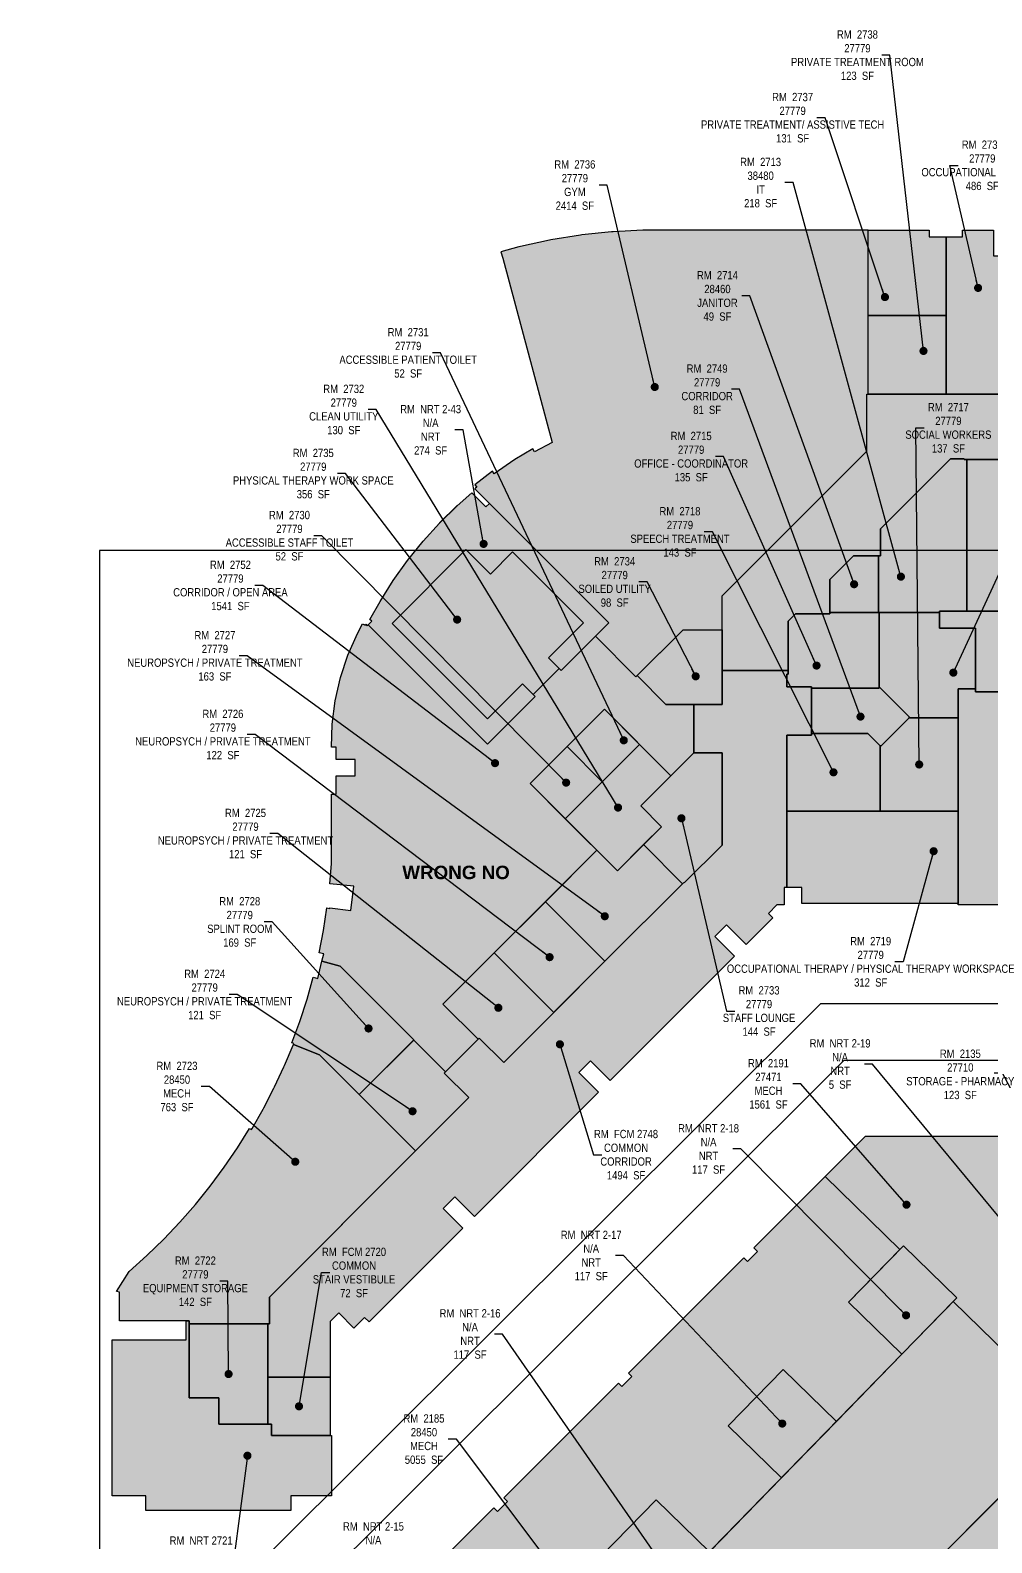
# Model space of a CAD drawing. Header units: inches. Extents: x -277 to 5863, y -299 to 4589.
# Drawn here: x -164 to 1468, y 2024 to 4589 of the extents above; entities that cross this region are included whole.
import ezdxf

# ---------------------------------------------------------------- set-up
doc = ezdxf.new("R2010")
doc.units = ezdxf.units.IN
doc.header["$LTSCALE"] = 48
doc.header["$MEASUREMENT"] = 0
doc.layers.get('Defpoints').update_dxf_attribs({"color": 31})
for name, color, linetype in [('0-LABEL', 3, 'Continuous'), ('1-NRT', 200, 'Continuous'), ('1-NRT-PTN', 253, 'Continuous'), ('2-BCM-PTN', 250, 'Continuous'), ('3-FCM', 190, 'Continuous'), ('3-FCM-PTN', 9, 'Continuous'), ('4-OCC', 6, 'Continuous'), ('4-OCC-PTN', 95, 'Continuous')]:
    doc.layers.add(name, color=color, linetype=linetype)
doc.layers.add('VP-Window', color=2, linetype='Continuous', plot=False)
doc.styles.add('AE-101i$0$Arial_B', font='arialbd.ttf', dxfattribs={"height": 9.132806})
doc.styles.add('ArialN', font='ARIALN.TTF')
doc.dimstyles.new('AB-220', dxfattribs={"dimscale": 220, "dimtxt": 0.070312, "dimasz": 0.0625, "dimexe": 0.0625, "dimexo": 0.125, "dimgap": 0.1875, "dimtad": 0, "dimdec": 4, "dimrnd": 0.0625, "dimzin": 0, "dimdsep": 46, "dimlunit": 4, "dimtxsty": 'ArialN', "dimblk": 'ARCHTICK', "dimcen": 0.0625, "dimclrd": 256, "dimclre": 256, "dimclrt": 256, "dimadec": 0, "dimazin": 0, "dimtfac": 1, "dimtdec": 4, "dimtofl": 0, "dimtmove": 2, "dimatfit": 3, "dimldrblk": 'DOT', "dimfxl": 1, "dimfrac": 2, "dimtolj": 1, "dimtzin": 0, "dimlwd": -1, "dimlwe": -1, "dimarcsym": 0})

# ---------------------------------------------------------------- blocks, each defined once
blk = doc.blocks.new('_ArchTick')
at = {"const_width": 0.15}
blk.add_lwpolyline([(-0.5, -0.5), (0.5, 0.5)], dxfattribs=at)
blk = doc.blocks.new('_Dot')
at = {"lineweight": -2}
blk.add_line((-0.5, 0), (-1, 0), dxfattribs=at)
at = {"const_width": 0.5}
blk.add_lwpolyline([(-0.25, 0, 1), (0.25, 0, 1)], format="xyb", close=True, dxfattribs=at)

msp = doc.modelspace()

# ---------------------------------------------------------------- hatches: boundary and pattern name
at = {"layer": '1-NRT-PTN'}
h = msp.add_hatch(color=256, dxfattribs=at)
h.dxf.hatch_style = 1
h.paths.add_polyline_path([(561.1, 3782.7), (586.1, 3804.5), (609.8, 3780.7), (615.8, 3786.7), (818.3, 3584.2), (737.5, 3503.4), (716, 3524.9), (775.4, 3584.3), (655.1, 3704.6), (617.3, 3666.7), (575.8, 3708.3), (450.5, 3583), (612.4, 3421.2), (671.8, 3480.6), (693.2, 3459.2), (612.3, 3378.3), (409.9, 3580.7), (415.9, 3586.8), (413, 3589.6), (430, 3620.4), (452.3, 3655.8), (476.7, 3689.9), (503, 3722.5), (531.2, 3753.4)])
h = msp.add_hatch(color=256, dxfattribs=at)
h.dxf.hatch_style = 1
h.paths.add_polyline_path([(1379.8, 3604.1), (1379.8, 3575), (1440.6, 3575), (1440.6, 3466.8), (1578.6, 3466.8), (1578.6, 3604.1)])
h = msp.add_hatch(color=256, dxfattribs=at)
h.dxf.hatch_style = 1
h.paths.add_polyline_path([(1578.6, 3604.1), (1578.6, 3466.8), (1440.6, 3466.8), (1440.6, 3575), (1379.8, 3575), (1379.8, 3604.1)])
for points in [[(1225.4, 2431.9), (1318.7, 2527.5), (1409.2, 2439.3), (1315.9, 2343.7)], [(1020.9, 2222.1), (1114.1, 2317.7), (1204.6, 2229.5), (1111.4, 2133.9)], [(805.3, 2001.1), (898.6, 2096.7), (989.1, 2008.4), (895.8, 1912.8)]]:
    msp.add_hatch(color=256, dxfattribs=at).paths.add_polyline_path(points)
h = msp.add_hatch(color=256, dxfattribs=at)
h.dxf.hatch_style = 1
h.paths.add_polyline_path([(347.6, 2205.6), (347.6, 2103.1), (278.6, 2103.1), (278.6, 2078.2), (32.7, 2078.2), (32.7, 2103.1), (-24.4, 2103.1), (-24.4, 2368.1), (101.1, 2368.1), (101.1, 2400.3), (106.3, 2400.3), (106.3, 2269.6), (156.7, 2269.6), (156.7, 2224.7), (245.7, 2224.7), (245.7, 2205.6)])
at = {"layer": '2-BCM-PTN'}
h = msp.add_hatch(color=55, dxfattribs=at)
h.dxf.hatch_style = 1
h.paths.add_polyline_path([(490.2, 2688.3), (242.3, 2440.5), (242.3, 2395), (106.3, 2395), (106.3, 2400.3), (-12.4, 2400.3), (-12.4, 2448.5), (-17.4, 2449.9), (4.2, 2483.9), (34.2, 2510.7), (62.9, 2538.5), (90.4, 2567.4), (116.7, 2597.4), (141.8, 2628.5), (165.6, 2660.5), (188.1, 2693.5), (208.6, 2726.2), (211.7, 2724.4), (213, 2726.6), (231.5, 2759.2), (232.8, 2761.5), (250, 2794.7), (251.1, 2797), (267, 2831), (268, 2833.3), (282.5, 2867.9), (283, 2869.1), (327.4, 2851.1)])
at = {"layer": '3-FCM-PTN'}
h = msp.add_hatch(color=256, dxfattribs=at)
h.dxf.hatch_style = 1
h.paths.add_polyline_path([(1123, 3503.5), (1010.6, 3503.5), (1010.6, 3524.5), (1010.8, 3524.5), (1010.8, 3570.1), (1010.8, 3575), (1010.8, 3630), (1256.2, 3875.4), (1256.2, 3972), (1388.2, 3972), (1388.2, 3972.2), (1520.3, 3972.2), (1520.3, 3972), (1812.3, 3972), (1847.8, 3972), (1847.8, 3977.8), (1865.3, 3977.8), (1865.3, 3867.3), (1690.6, 3867.3), (1690.6, 3816.1), (1573.7, 3816.1), (1573.7, 3818.6), (1580.5, 3818.6), (1580.5, 3861.2), (1421.3, 3861.2), (1421.3, 3862.5), (1398.4, 3862.5), (1279.5, 3743.5), (1279.5, 3697.6), (1233.6, 3697.6), (1193.6, 3657.6), (1193.6, 3599.2), (1135.2, 3599.2), (1123, 3587)])
h = msp.add_hatch(color=256, dxfattribs=at)
h.dxf.hatch_style = 1
h.paths.add_polyline_path([(580.5, 2778.7), (539, 2820.2), (598.5, 2879.8), (640.1, 2838.2), (811.8, 3010), (945.7, 3143.8), (946.5, 3142.9), (1010.8, 3207.2), (1010.8, 3363.5), (962.7, 3363.5), (962.7, 3445.5), (1010.6, 3445.5), (1010.6, 3503.5), (1123, 3503.5), (1123, 3497), (1120.3, 3497), (1120.3, 3475.6), (1162.6, 3475.6), (1162.6, 3393.8), (1120.6, 3393.8), (1120.6, 3135.1), (1115.7, 3135.1), (1115.7, 3105.7), (1103.4, 3105.7), (1089.1, 3091.3), (1096.8, 3083.6), (1051.3, 3038.2), (1017.9, 3071.6), (998.1, 3051.8), (1031.5, 3018.4), (820.8, 2807.6), (787.3, 2841.1), (767.5, 2821.3), (801, 2787.8), (590.2, 2577.1), (556.8, 2610.5), (537, 2590.7), (570.7, 2557.5), (411.4, 2398.3), (403.7, 2406), (385.6, 2387.8), (359.9, 2413.6), (345.3, 2399), (345.3, 2304.6), (239.6, 2304.6), (239.6, 2395), (242.3, 2395), (242.3, 2440.5), (486.4, 2684.5)])
h = msp.add_hatch(color=256, dxfattribs=at)
h.dxf.hatch_style = 1
h.paths.add_polyline_path([(345.3, 2304.6), (345.3, 2205.6), (245.7, 2205.6), (245.7, 2224.7), (239.6, 2224.7), (239.6, 2304.6)])
at = {"layer": '4-OCC-PTN'}
h = msp.add_hatch(color=233, dxfattribs=at)
h.dxf.hatch_style = 1
h.paths.add_polyline_path([(1256.2, 3972), (1258.6, 3972), (1258.6, 4250.3), (1039.3, 4250.3), (985.3, 4250.3), (931.3, 4250.3), (878.6, 4250.3), (876, 4250), (825.5, 4247.6), (822.9, 4247.4), (772.6, 4242.2), (770.1, 4241.8), (720.1, 4233.7), (717.6, 4233.3), (668.2, 4222.4), (665.7, 4221.8), (635.3, 4213.3), (638.3, 4202.5), (722, 3889.9), (692.3, 3873.9), (689.1, 3879.2), (658.8, 3861), (623.9, 3837.1), (621, 3841.1), (591.2, 3818.2), (594.3, 3814.3), (592.3, 3812.7), (591, 3811.5), (818.3, 3584.2), (795.5, 3561.5), (864.4, 3492.6), (944.3, 3572.5), (1010.8, 3572.5), (1010.8, 3630), (1256.2, 3875.4), (1256.2, 3972)])
h = msp.add_hatch(color=233, dxfattribs=at)
h.dxf.hatch_style = 1
h.paths.add_polyline_path([(1390.8, 4239.1), (1390.8, 4105.6), (1258.6, 4105.6), (1258.6, 4250.3), (1362.1, 4250.3), (1362.1, 4239.1)])
h = msp.add_hatch(color=233, dxfattribs=at)
h.dxf.hatch_style = 1
h.paths.add_polyline_path([(1652.6, 4239.1), (1632, 4239.1), (1632, 4250.3), (1525.5, 4250.3), (1525.5, 4206.5), (1471.2, 4206.5), (1471.2, 4250.3), (1418.7, 4250.3), (1418.7, 4239.1), (1390.8, 4239.1), (1390.8, 3972.2), (1652.6, 3972)])
h = msp.add_hatch(color=233, dxfattribs=at)
h.dxf.hatch_style = 1
h.paths.add_polyline_path([(1390.8, 4105.6), (1258.6, 4105.6), (1258.6, 3972), (1388.2, 3972), (1388.2, 3972.2), (1390.6, 3972.2), (1390.8, 3972.2)])
h = msp.add_hatch(color=91, dxfattribs=at)
h.dxf.hatch_style = 1
h.paths.add_polyline_path([(1426, 3861.2), (1426, 3604.1), (1379.8, 3604.1), (1379.8, 3601.6), (1275.8, 3601.6), (1275.8, 3697.6), (1279.5, 3697.6), (1279.5, 3743.5), (1398.4, 3862.5), (1421.3, 3862.5), (1421.3, 3861.2)])
h = msp.add_hatch(color=55, dxfattribs=at)
h.dxf.hatch_style = 1
h.paths.add_polyline_path([(1580.5, 3861.2), (1580.5, 3818.6), (1573.7, 3818.6), (1573.7, 3604.1), (1426, 3604.1), (1426, 3861.2)])
h = msp.add_hatch(color=233, dxfattribs=at)
h.dxf.hatch_style = 1
h.paths.add_polyline_path([(775.4, 3584.3), (716, 3524.9), (734, 3506.9), (689.7, 3462.7), (671.8, 3480.6), (612.4, 3421.2), (450.5, 3583), (575.8, 3708.3), (617.3, 3666.7), (655.1, 3704.6)])
h = msp.add_hatch(color=201, dxfattribs=at)
h.dxf.hatch_style = 1
h.paths.add_polyline_path([(1275.8, 3697.6), (1275.8, 3601.6), (1193.6, 3601.6), (1193.6, 3657.6), (1233.6, 3697.6)])
h = msp.add_hatch(color=233, dxfattribs=at)
h.dxf.hatch_style = 1
h.paths.add_polyline_path([(1277, 3601.6), (1277, 3473.1), (1162.6, 3473.1), (1162.6, 3475.6), (1120.3, 3475.6), (1120.3, 3497), (1123, 3497), (1123, 3587), (1135.2, 3599.2), (1193.6, 3599.2), (1193.6, 3601.6)])
h = msp.add_hatch(color=233, dxfattribs=at)
h.dxf.hatch_style = 1
h.paths.add_polyline_path([(1440.6, 3575), (1440.6, 3472.2), (1411.3, 3472.2), (1411.3, 3423), (1328.3, 3423), (1328.3, 3424.4), (1278.4, 3474.3), (1277, 3474.3), (1277, 3601.6), (1379.8, 3601.6), (1379.8, 3575)])
h = msp.add_hatch(color=233, dxfattribs=at)
h.dxf.hatch_style = 1
h.paths.add_polyline_path([(866.3, 3494.5), (915.3, 3445.5), (962.7, 3445.5), (962.7, 3363.7), (923.6, 3324.6), (810.9, 3437.4), (684.8, 3311.4), (798, 3198.2), (536.9, 2937.1), (596.4, 2877.6), (541.1, 2822.4), (487.2, 2876.3), (487.6, 2876.8), (362.5, 3001.9), (331.5, 3010), (334.5, 3022.5), (326.5, 3024.2), (334, 3062.1), (340, 3100.4), (345, 3099.7), (345.1, 3100.9), (380.7, 3096.1), (385.4, 3137.4), (344.7, 3141.2), (347.4, 3176.1), (347.4, 3293.2), (355.5, 3293.2), (355.5, 3324.3), (388.1, 3324.3), (388.1, 3352.5), (355.5, 3352.5), (355.5, 3373), (347.4, 3373.2), (348.7, 3412.1), (353.9, 3452), (362.8, 3491.2), (375.5, 3529.3), (391.6, 3566), (400.3, 3582.4), (404.7, 3580), (405.7, 3581.9), (408.4, 3579.2), (409.9, 3580.7), (612.3, 3378.3), (693.2, 3459.2), (689.7, 3462.7), (734, 3506.9), (737.5, 3503.4), (795.5, 3561.5), (864.4, 3492.6)])
h = msp.add_hatch(color=233, dxfattribs=at)
h.dxf.hatch_style = 1
h.paths.add_polyline_path([(1010.8, 3572.5), (1010.6, 3445.5), (915.3, 3445.5), (866.3, 3494.5), (944.3, 3572.5)])
h = msp.add_hatch(color=55, dxfattribs=at)
h.dxf.hatch_style = 1
h.paths.add_polyline_path([(1818.6, 3466.8), (1818.6, 3362.2), (1865.2, 3362.2), (1865.2, 3133.1), (1840.6, 3133.1), (1840.6, 3105.7), (1529.2, 3105.7), (1529.2, 3133.1), (1500, 3133.1), (1500, 3105.7), (1411.3, 3105.7), (1411.3, 3472.2), (1440.6, 3472.2), (1440.6, 3466.8), (1578.6, 3466.8), (1578.6, 3515.6), (1698.6, 3515.6), (1698.6, 3466.8)])
h = msp.add_hatch(color=233, dxfattribs=at)
h.dxf.hatch_style = 1
h.paths.add_polyline_path([(1278.4, 3474.3), (1328.3, 3424.4), (1328.3, 3423), (1328, 3423), (1280.6, 3375.6), (1278.9, 3375.6), (1258.2, 3396.3), (1162.6, 3396.3), (1162.6, 3473.1), (1277, 3473.1), (1277, 3474.3)])
h = msp.add_hatch(color=233, dxfattribs=at)
h.dxf.hatch_style = 1
h.paths.add_polyline_path([(810.9, 3437.4), (870.3, 3377.9), (807.1, 3314.6), (747.6, 3374.1)])
h = msp.add_hatch(color=233, dxfattribs=at)
h.dxf.hatch_style = 1
h.paths.add_polyline_path([(1411.3, 3423), (1411.3, 3264.6), (1278.9, 3264.6), (1278.9, 3375.6), (1280.6, 3375.6), (1328, 3423)])
h = msp.add_hatch(color=233, dxfattribs=at)
h.dxf.hatch_style = 1
h.paths.add_polyline_path([(1162.6, 3393.8), (1162.6, 3396.3), (1258.2, 3396.3), (1278.9, 3375.6), (1278.9, 3264.6), (1120.6, 3264.6), (1120.6, 3393.8)])
h = msp.add_hatch(color=233, dxfattribs=at)
h.dxf.hatch_style = 1
h.paths.add_polyline_path([(807.1, 3314.6), (744.3, 3251.9), (684.8, 3311.4), (747.6, 3374.1)])
h = msp.add_hatch(color=233, dxfattribs=at)
h.dxf.hatch_style = 1
h.paths.add_polyline_path([(832.8, 3163.4), (744.3, 3251.9), (870.3, 3377.9), (923.6, 3324.6), (872.5, 3273.4), (907.6, 3238.3), (832.8, 3163.4)])
h = msp.add_hatch(color=233, dxfattribs=at)
h.dxf.hatch_style = 1
h.paths.add_polyline_path([(962.7, 3363.7), (962.7, 3363.5), (1010.8, 3363.5), (1010.8, 3207.2), (946.5, 3142.9), (945.7, 3143.8), (943.3, 3141.5), (877.2, 3207.9), (907.6, 3238.3), (872.5, 3273.4)])
h = msp.add_hatch(color=233, dxfattribs=at)
h.dxf.hatch_style = 1
h.paths.add_polyline_path([(1411.3, 3264.6), (1411.3, 3108), (1145.8, 3108), (1145.8, 3135.1), (1120.6, 3135.1), (1120.6, 3264.6)])
h = msp.add_hatch(color=233, dxfattribs=at)
h.dxf.hatch_style = 1
h.paths.add_polyline_path([(877.2, 3207.9), (943.3, 3141.5), (811.8, 3010), (710.8, 3111), (798, 3198.2), (832.8, 3163.4)])
h = msp.add_hatch(color=233, dxfattribs=at)
h.dxf.hatch_style = 1
h.paths.add_polyline_path([(710.8, 3111), (811.8, 3010), (724.9, 2923), (623.8, 3024.1)])
h = msp.add_hatch(color=233, dxfattribs=at)
h.dxf.hatch_style = 1
h.paths.add_polyline_path([(362.5, 3001.9), (487.6, 2876.8), (394.7, 2783.8), (327.4, 2851.1), (283, 2869.1), (283.5, 2870.3), (280.2, 2871.6), (293.7, 2907.8), (306.1, 2945.8), (316.6, 2983), (324.6, 2980.9), (331.5, 3010)])
h = msp.add_hatch(color=233, dxfattribs=at)
h.dxf.hatch_style = 1
h.paths.add_polyline_path([(623.8, 3024.1), (724.9, 2923), (640.1, 2838.2), (598.5, 2879.8), (596.4, 2877.6), (536.9, 2937.1)])
h = msp.add_hatch(color=233, dxfattribs=at)
h.dxf.hatch_style = 1
h.paths.add_polyline_path([(490.2, 2688.3), (394.7, 2783.8), (487.2, 2876.3), (541.1, 2822.4), (539, 2820.2), (580.5, 2778.7)])
for points in [[(1989.7, 2619.1), (1895.2, 2713.6), (1277.6, 2713.6), (1266, 2713.6), (1254.2, 2713.6), (1185.4, 2644.9), (1312.4, 2521.1), (1318.7, 2527.5), (1409.2, 2439.3), (1402.9, 2432.8), (1610.8, 2230.1), (1686.5, 2305.9), (1682.2, 2310.1), (1686.9, 2314.8), (1734.2, 2314.8), (1731.6, 2312.1), (1764.6, 2312.1), (1764.6, 2367.9), (1769, 2368.5), (1886.7, 2486.3), (1886.7, 2516.1)], [(1185.4, 2644.9), (1312.4, 2521.1), (1225.4, 2431.9), (1315.9, 2343.7), (1204.6, 2229.5), (1114.1, 2317.7), (1020.9, 2222.1), (1111.3, 2133.9), (989, 2008.4), (898.6, 2096.7), (805.3, 2001.1), (895.8, 1912.8), (784.1, 1798.3), (693.6, 1886.5), (600.4, 1790.9), (690.9, 1702.7), (1402.9, 2432.8), (1610.8, 2230.1), (762.9, 1382.3), (665.5, 1477.2), (581.2, 1390.8), (652.3, 1321.5), (736.6, 1407.9), (762.9, 1382.3), (639.9, 1259.3), (340.1, 1559.1), (302.6, 1559.1), (302.6, 1610.2), (304.4, 1610.2), (304.4, 1783.3), (323.8, 1783.3), (411.3, 1870.7), (417.5, 1864.5), (434.5, 1881.5), (428.3, 1887.7), (623.4, 2082.9), (629.6, 2076.7), (646.6, 2093.6), (640.4, 2099.8), (835, 2294.4), (840.6, 2288.8), (857.5, 2305.8), (851.9, 2311.4), (1047.7, 2507.1), (1053.9, 2500.9), (1070.9, 2517.9), (1064.7, 2524.1)], [(639.9, 1259.3), (1686.5, 2305.9), (1705.9, 2286.5), (1707.8, 2288.3), (1935.9, 2060.2), (1633, 1757.3), (1542.3, 1845.7), (1504.9, 1807.4), (1612.8, 1702.2), (1650.2, 1740.5), (1633, 1757.3), (1854.3, 1978.6), (1968.7, 1864.2), (2046.8, 1942.4), (2113.3, 1875.9), (1911.2, 1673.8), (2338.3, 1246.7), (1914.1, 822.5), (1930.1, 806.5), (1809.1, 682), (1899.6, 593.7), (1979.6, 676), (1888.9, 764.1), (1930.1, 806.5), (2108.8, 627.8), (2093.6, 612.7), (2108.3, 598.1), (1913.1, 402.9), (1901.8, 414.2), (1884.8, 397.2), (1896.1, 385.9), (1806.8, 296.6), (1806.8, 219.7), (1592, 219.7), (1592, 307.2), (1349, 550.2), (1433.3, 636.6), (1522.7, 547.2), (1615.9, 642.8), (1525.4, 731.1), (1349, 550.2)]]:
    msp.add_hatch(color=55, dxfattribs=at).paths.add_polyline_path(points)
h = msp.add_hatch(color=233, dxfattribs=at)
h.dxf.hatch_style = 1
h.paths.add_polyline_path([(239.6, 2224.7), (156.7, 2224.7), (156.7, 2269.6), (106.3, 2269.6), (106.3, 2395), (239.6, 2395)])

# ---------------------------------------------------------------- linework, layer by layer
at = {"layer": '1-NRT'}
msp.add_line((530.7, 3753.9), (560.7, 3783.2), dxfattribs=at)
for points in [[(561.1, 3782.7), (586.1, 3804.5), (609.8, 3780.7), (615.8, 3786.7), (818.3, 3584.2), (737.5, 3503.4), (716, 3524.9), (775.4, 3584.3), (655.1, 3704.6), (617.3, 3666.7), (575.8, 3708.3), (450.5, 3583), (612.4, 3421.2), (671.8, 3480.6), (693.2, 3459.2), (612.3, 3378.3), (409.9, 3580.7), (415.9, 3586.8), (413, 3589.6), (430, 3620.4), (452.3, 3655.8), (476.7, 3689.9), (503, 3722.5), (531.2, 3753.4)], [(1225.4, 2431.9), (1318.7, 2527.5), (1409.2, 2439.3), (1315.9, 2343.7)], [(1020.9, 2222.1), (1114.1, 2317.7), (1204.6, 2229.5), (1111.4, 2133.9)], [(805.3, 2001.1), (898.6, 2096.7), (989.1, 2008.4), (895.8, 1912.8)]]:
    msp.add_lwpolyline(points, close=True, dxfattribs=at)
at = {"layer": '1-NRT', "flags": 128}
for points in [[(1578.6, 3604.1), (1578.6, 3466.8), (1440.6, 3466.8), (1440.6, 3575), (1379.8, 3575), (1379.8, 3604.1)], [(347.6, 2205.6), (347.6, 2103.1), (278.6, 2103.1), (278.6, 2078.2), (32.7, 2078.2), (32.7, 2103.1), (-24.4, 2103.1), (-24.4, 2368.1), (101.1, 2368.1), (101.1, 2400.3), (106.3, 2400.3), (106.3, 2269.6), (156.7, 2269.6), (156.7, 2224.7), (245.7, 2224.7), (245.7, 2205.6), (347.6, 2205.6)]]:
    msp.add_lwpolyline(points, close=True, dxfattribs=at)
at = {"layer": '3-FCM', "flags": 128}
msp.add_lwpolyline([(1580.5, 3861.2), (1421.3, 3861.2), (1421.3, 3862.5), (1398.4, 3862.5), (1279.5, 3743.5), (1279.5, 3697.6), (1233.6, 3697.6), (1193.6, 3657.6), (1193.6, 3599.2), (1135.2, 3599.2), (1123, 3587), (1123, 3503.5), (1123, 3503.5), (1010.6, 3503.5), (1010.6, 3524.5), (1010.8, 3524.5), (1010.8, 3570.1), (1010.8, 3575), (1010.8, 3630), (1256.2, 3875.4), (1256.2, 3972), (1388.2, 3972), (1388.2, 3972.2), (1520.3, 3972.2)], dxfattribs=at)
at = {"layer": '3-FCM'}
msp.add_lwpolyline([(1580.5, 3861.2), (1421.3, 3861.2), (1421.3, 3862.5), (1398.4, 3862.5), (1279.5, 3743.5), (1279.5, 3697.6), (1233.6, 3697.6), (1193.6, 3657.6), (1193.6, 3599.2), (1135.2, 3599.2), (1123, 3587), (1123, 3503.5), (1010.6, 3503.5), (1010.6, 3524.5), (1010.8, 3524.5), (1010.8, 3570.1), (1010.8, 3575), (1010.8, 3630), (1256.2, 3875.4), (1256.2, 3972), (1388.2, 3972), (1388.2, 3972.2), (1520.3, 3972.2)], dxfattribs=at)
at = {"layer": '3-FCM', "flags": 128}
for points in [[(580.5, 2778.7), (539, 2820.2), (598.5, 2879.8), (640.1, 2838.2), (811.8, 3010), (945.7, 3143.8), (946.5, 3142.9), (1010.8, 3207.2), (1010.8, 3363.5), (962.7, 3363.5), (962.7, 3445.5), (1010.6, 3445.5), (1010.6, 3503.5), (1123, 3503.5), (1123, 3497), (1120.3, 3497), (1120.3, 3475.6), (1162.6, 3475.6), (1162.6, 3393.8), (1120.6, 3393.8), (1120.6, 3135.1), (1115.7, 3135.1), (1115.7, 3105.7), (1103.4, 3105.7), (1089.1, 3091.3), (1096.8, 3083.6), (1051.3, 3038.2), (1017.9, 3071.6), (998.1, 3051.8), (1031.5, 3018.4), (820.8, 2807.6), (787.3, 2841.1), (767.5, 2821.3), (801, 2787.8), (590.2, 2577.1), (556.8, 2610.5), (537, 2590.7), (570.7, 2557.5), (411.4, 2398.3), (403.7, 2406), (385.6, 2387.8), (359.9, 2413.6), (345.3, 2399), (345.3, 2304.6), (239.6, 2304.6), (239.6, 2395), (242.3, 2395), (242.3, 2440.5), (486.4, 2684.5), (580.5, 2778.7)], [(345.3, 2304.6), (345.3, 2205.6), (245.7, 2205.6), (245.7, 2224.7), (239.6, 2224.7), (239.6, 2304.6)]]:
    msp.add_lwpolyline(points, close=True, dxfattribs=at)
at = {"layer": '4-OCC'}
for p, q in [((1390.6, 3972.2), (1388.2, 3972.2)), ((1388.2, 3972.2), (1388.2, 3972))]:
    msp.add_line(p, q, dxfattribs=at)
at = {"layer": '4-OCC', "flags": 128}
for points in [[(1256.2, 3972), (1258.6, 3972), (1258.6, 4250.3), (1039.3, 4250.3), (985.3, 4250.3), (931.3, 4250.3), (878.6, 4250.3), (876, 4250), (825.5, 4247.6), (822.9, 4247.4), (772.6, 4242.2), (770.1, 4241.8), (720.1, 4233.7), (717.6, 4233.3), (668.2, 4222.4), (665.7, 4221.8), (635.3, 4213.3), (638.3, 4202.5), (722, 3889.9), (692.3, 3873.9), (689.1, 3879.2), (658.8, 3861), (623.9, 3837.1), (621, 3841.1), (591.2, 3818.2), (594.3, 3814.3), (592.3, 3812.7), (591, 3811.5), (818.3, 3584.2), (795.5, 3561.5), (864.4, 3492.6), (944.3, 3572.5), (1010.8, 3572.5), (1010.8, 3630), (1256.2, 3875.4), (1256.2, 3972)], [(1390.8, 4239.1), (1390.8, 4105.6), (1258.6, 4105.6), (1258.6, 4250.3), (1362.1, 4250.3), (1362.1, 4239.1)], [(1652.6, 3972), (1390.8, 3972.2), (1390.8, 4239.1), (1418.7, 4239.1), (1418.7, 4250.3), (1471.2, 4250.3), (1471.2, 4206.5), (1525.5, 4206.5), (1525.5, 4250.3), (1632, 4250.3), (1632, 4239.1), (1652.6, 4239.1)], [(1390.8, 4105.6), (1390.8, 3972.2), (1388.2, 3972.2), (1388.2, 3972), (1258.6, 3972), (1258.6, 4105.6)], [(1426, 3861.2), (1426, 3604.1), (1379.8, 3604.1), (1379.8, 3601.6), (1275.8, 3601.6), (1275.8, 3697.6), (1279.5, 3697.6), (1279.5, 3743.5), (1398.4, 3862.5), (1421.3, 3862.5), (1421.3, 3861.2)], [(1580.5, 3861.2), (1580.5, 3818.6), (1573.7, 3818.6), (1573.7, 3604.1), (1426, 3604.1), (1426, 3861.2)], [(775.4, 3584.3), (716, 3524.9), (734, 3506.9), (689.7, 3462.7), (671.8, 3480.6), (612.4, 3421.2), (450.5, 3583), (575.8, 3708.3), (617.3, 3666.7), (655.1, 3704.6)], [(1275.8, 3697.6), (1275.8, 3601.6), (1193.6, 3601.6), (1193.6, 3657.6), (1233.6, 3697.6)], [(1277, 3601.6), (1277, 3473.1), (1162.6, 3473.1), (1162.6, 3475.6), (1120.3, 3475.6), (1120.3, 3497), (1123, 3497), (1123, 3587), (1135.2, 3599.2), (1193.6, 3599.2), (1193.6, 3601.6)], [(1440.6, 3575), (1440.6, 3472.2), (1411.3, 3472.2), (1411.3, 3423), (1328.3, 3423), (1328.3, 3424.4), (1278.4, 3474.3), (1277, 3474.3), (1277, 3601.6), (1379.8, 3601.6), (1379.8, 3575)], [(866.3, 3494.5), (915.3, 3445.5), (962.7, 3445.5), (962.7, 3363.7), (923.6, 3324.6), (810.9, 3437.4), (684.8, 3311.4), (798, 3198.2), (536.9, 2937.1), (596.4, 2877.6), (541.1, 2822.4), (487.2, 2876.3), (487.6, 2876.8), (362.5, 3001.9), (331.5, 3010), (334.5, 3022.5), (326.5, 3024.2), (334, 3062.1), (340, 3100.4), (345, 3099.7), (345.1, 3100.9), (380.7, 3096.1), (385.4, 3137.4), (344.7, 3141.2), (347.4, 3176.1), (347.4, 3293.2), (355.5, 3293.2), (355.5, 3324.3), (388.1, 3324.3), (388.1, 3352.5), (355.5, 3352.5), (355.5, 3373), (347.4, 3373.2), (348.7, 3412.1), (353.9, 3452), (362.8, 3491.2), (375.5, 3529.3), (391.6, 3566), (400.3, 3582.4), (404.7, 3580), (405.7, 3581.9), (408.4, 3579.2), (409.9, 3580.7), (612.3, 3378.3), (693.2, 3459.2), (689.7, 3462.7), (734, 3506.9), (737.5, 3503.4), (795.5, 3561.5), (864.4, 3492.6)], [(1010.8, 3572.5), (1010.6, 3445.5), (915.3, 3445.5), (866.3, 3494.5), (944.3, 3572.5)], [(1818.6, 3466.8), (1818.6, 3362.2), (1865.2, 3362.2), (1865.2, 3133.1), (1840.6, 3133.1), (1840.6, 3105.7), (1529.2, 3105.7), (1529.2, 3133.1), (1500, 3133.1), (1500, 3105.7), (1411.3, 3105.7), (1411.3, 3472.2), (1440.6, 3472.2), (1440.6, 3466.8), (1578.6, 3466.8), (1578.6, 3515.6), (1698.6, 3515.6), (1698.6, 3466.8), (1818.6, 3466.8)], [(1278.4, 3474.3), (1328.3, 3424.4), (1328.3, 3423), (1328, 3423), (1280.6, 3375.6), (1278.9, 3375.6), (1258.2, 3396.3), (1162.6, 3396.3), (1162.6, 3473.1), (1277, 3473.1), (1277, 3474.3)], [(810.9, 3437.4), (870.3, 3377.9), (807.1, 3314.6), (747.6, 3374.1)], [(1411.3, 3423), (1411.3, 3264.6), (1278.9, 3264.6), (1278.9, 3375.6), (1280.6, 3375.6), (1328, 3423)], [(1162.6, 3393.8), (1162.6, 3396.3), (1258.2, 3396.3), (1278.9, 3375.6), (1278.9, 3264.6), (1120.6, 3264.6), (1120.6, 3393.8)], [(807.1, 3314.6), (744.3, 3251.9), (684.8, 3311.4), (747.6, 3374.1)], [(832.8, 3163.4), (744.3, 3251.9), (870.3, 3377.9), (923.6, 3324.6), (872.5, 3273.4), (907.6, 3238.3), (832.8, 3163.4)], [(962.7, 3363.7), (962.7, 3363.5), (1010.8, 3363.5), (1010.8, 3207.2), (946.5, 3142.9), (945.7, 3143.8), (943.3, 3141.5), (877.2, 3207.9), (907.6, 3238.3), (872.5, 3273.4)], [(1411.3, 3264.6), (1411.3, 3108), (1145.8, 3108), (1145.8, 3135.1), (1120.6, 3135.1), (1120.6, 3264.6)], [(877.2, 3207.9), (943.3, 3141.5), (811.8, 3010), (710.8, 3111), (798, 3198.2), (832.8, 3163.4)], [(710.8, 3111), (811.8, 3010), (724.9, 2923), (623.8, 3024.1)], [(362.5, 3001.9), (487.6, 2876.8), (394.7, 2783.8), (327.4, 2851.1), (283, 2869.1), (283.5, 2870.3), (280.2, 2871.6), (293.7, 2907.8), (306.1, 2945.8), (316.6, 2983), (324.6, 2980.9), (331.5, 3010)], [(623.8, 3024.1), (724.9, 2923), (640.1, 2838.2), (598.5, 2879.8), (596.4, 2877.6), (536.9, 2937.1)], [(490.2, 2688.3), (394.7, 2783.8), (487.2, 2876.3), (541.1, 2822.4), (539, 2820.2), (580.5, 2778.7)], [(490.2, 2688.3), (242.3, 2440.5), (242.3, 2395), (106.3, 2395), (106.3, 2400.3), (-12.4, 2400.3), (-12.4, 2448.5), (-17.4, 2449.9), (4.2, 2483.9), (34.2, 2510.7), (62.9, 2538.5), (90.4, 2567.4), (116.7, 2597.4), (141.8, 2628.5), (165.6, 2660.5), (188.1, 2693.5), (208.6, 2726.2), (211.7, 2724.4), (213, 2726.6), (231.5, 2759.2), (232.8, 2761.5), (250, 2794.7), (251.1, 2797), (267, 2831), (268, 2833.3), (282.5, 2867.9), (283, 2869.1), (327.4, 2851.1)], [(239.6, 2224.7), (156.7, 2224.7), (156.7, 2269.6), (106.3, 2269.6), (106.3, 2395), (239.6, 2395)]]:
    msp.add_lwpolyline(points, close=True, dxfattribs=at)
at = {"layer": '4-OCC'}
msp.add_lwpolyline([(1886.7, 2486.3), (1769, 2368.5), (1764.6, 2367.9), (1764.6, 2312.1), (1731.6, 2312.1), (1734.2, 2314.8), (1686.9, 2314.8), (1682.2, 2310.1), (1686.5, 2305.9), (1610.8, 2230.1), (1402.9, 2432.8), (1409.2, 2439.3), (1318.7, 2527.5), (1312.4, 2521.1), (1185.4, 2644.9), (1254.2, 2713.6), (1266, 2713.6), (1277.6, 2713.6), (1895.2, 2713.6), (1989.7, 2619.1), (1886.7, 2516.1), (1886.7, 2516.1), (1886.7, 2486.3), (1886.7, 2486.3)], close=True, dxfattribs=at)
for points in [[(428.3, 1887.7), (623.4, 2082.9), (629.6, 2076.7), (646.6, 2093.6), (640.4, 2099.8), (835, 2294.4), (840.6, 2288.8), (857.5, 2305.8), (851.9, 2311.4), (1047.7, 2507.1), (1053.9, 2500.9), (1070.9, 2517.9), (1064.7, 2524.1), (1185.4, 2644.9), (1312.4, 2521.1), (1225.4, 2431.9), (1315.9, 2343.7), (1204.6, 2229.5), (1114.1, 2317.7), (1020.9, 2222.1), (1111.3, 2133.9), (989, 2008.4), (898.6, 2096.7), (805.3, 2001.1)], [(690.9, 1702.7), (1402.9, 2432.8), (1610.8, 2230.1), (762.9, 1382.3)], [(639.9, 1259.3), (1686.5, 2305.9), (1705.9, 2286.5), (1707.8, 2288.3), (1935.9, 2060.2), (1633, 1757.3)]]:
    msp.add_lwpolyline(points, dxfattribs=at)
at = {"layer": 'Defpoints'}
for points in [[(229, 1992.5), (1178, 2938.5), (1989.2, 2938.5), (2095.6, 2832.1), (2165.6, 2832.1), (2165.6, 2950.2), (1790.1, 2950.2), (1790.1, 4204.4), (3397.7, 4204.4), (3397.6, 4333.2), (3558.2, 4493.8), (3989.8, 4493.8)], [(268.8, 1896.5), (1217.7, 2842.5), (1949.4, 2842.5), (2056, 2735.8), (2261.6, 2735.8), (2261.6, 3046.2), (1886.1, 3046.2), (1886.1, 4108.4), (3493.7, 4108.4), (3493.6, 4293.4), (3597.9, 4397.8), (3944.3, 4397.8)]]:
    msp.add_lwpolyline(points, dxfattribs=at)
at = {"layer": 'VP-Window', "color": 5}
msp.add_lwpolyline([(-46.2, 1506.8), (2923.8, 1506.8), (2923.8, 3706.8), (-46.2, 3706.8)], close=True, dxfattribs=at)

# ---------------------------------------------------------------- texts
at = {"layer": '0-LABEL', "char_height": 14, "attachment_point": 5, "style": 'ArialN'}
for s, insert in [('RM  2738\\P27779\\PPRIVATE TREATMENT ROOM\\P123  SF', (1240.3, 4547)), ('RM  2737\\P27779\\PPRIVATE TREATMENT/ ASSISTIVE TECH\\P131  SF', (1130.3, 4440.9)), ('RM  2739\\P27779\\POCCUPATIONAL THERAPY\\P486  SF', (1452.2, 4360.1)), ('RM  2736\\P27779\\PGYM\\P2414  SF', (760.7, 4326.6)), ('RM  2713\\P38480\\PIT\\P218  SF', (1076, 4330.8)), ('RM  2714\\P28460\\PJANITOR\\P49  SF', (1002.7, 4138.6)), ('RM  2731\\P27779\\PACCESSIBLE PATIENT TOILET\\P52  SF', (477.8, 4042)), ('RM  2749\\P27779\\PCORRIDOR\\P81  SF', (985.2, 3980.3)), ('RM  2732\\P27779\\PCLEAN UTILITY\\P130  SF', (368.5, 3945.9)), ('RM  NRT 2-43\\PN/A\\PNRT\\P274  SF', (515.9, 3911.5)), ('RM  2717\\P27779\\PSOCIAL WORKERS\\P137  SF', (1394.7, 3914.9)), ('RM  2715\\P27779\\POFFICE - COORDINATOR\\P135  SF', (958.1, 3866)), ('RM  2735\\P27779\\PPHYSICAL THERAPY WORK SPACE\\P356  SF', (316.7, 3837.2)), ('RM  2730\\P27779\\PACCESSIBLE STAFF TOILET\\P52  SF', (276.3, 3731.8)), ('RM  2718\\P27779\\PSPEECH TREATMENT\\P143  SF', (939.1, 3738.3)), ('RM  2734\\P27779\\PSOILED UTILITY\\P98  SF', (828.3, 3653.4)), ('RM  2752\\P27779\\PCORRIDOR / OPEN AREA\\P1541  SF', (176.1, 3647.5)), ('RM  2727\\P27779\\PNEUROPSYCH / PRIVATE TREATMENT\\P163  SF', (149.8, 3528.1)), ('RM  2726\\P27779\\PNEUROPSYCH / PRIVATE TREATMENT\\P122  SF', (163.3, 3394.6)), ('RM  2725\\P27779\\PNEUROPSYCH / PRIVATE TREATMENT\\P121  SF', (201.7, 3226.6)), ('RM  2728\\P27779\\PSPLINT ROOM\\P169  SF', (191.9, 3076.7)), ('RM  2719\\P27779\\POCCUPATIONAL THERAPY / PHYSICAL THERAPY WORKSPACE\\P312  SF', (1262.8, 3009)), ('RM  2724\\P27779\\PNEUROPSYCH / PRIVATE TREATMENT\\P121  SF', (132.4, 2953.7)), ('RM  2733\\P27779\\PSTAFF LOUNGE\\P144  SF', (1073.3, 2925.6)), ('RM  NRT 2-19\\PN/A\\PNRT\\P5  SF', (1210.9, 2835.7)), ('RM  2135\\P27710\\PSTORAGE - PHARMACY\\P123  SF', (1414.9, 2818.1)), ('RM  2723\\P28450\\PMECH\\P763  SF', (85.4, 2797.5)), ('RM  2191\\P27471\\PMECH\\P1561  SF', (1089.3, 2802)), ('RM  FCM 2748\\PCOMMON\\PCORRIDOR\\P1494  SF', (847.6, 2681.9)), ('RM  NRT 2-18\\PN/A\\PNRT\\P117  SF', (987.6, 2691.6)), ('RM  NRT 2-17\\PN/A\\PNRT\\P117  SF', (788.4, 2510.8)), ('RM  FCM 2720\\PCOMMON\\PSTAIR VESTIBULE\\P72  SF', (385.9, 2482)), ('RM  2722\\P27779\\PEQUIPMENT STORAGE\\P142  SF', (116.6, 2467.2)), ('RM  NRT 2-16\\PN/A\\PNRT\\P117  SF', (582.8, 2377.7)), ('RM  2185\\P28450\\PMECH\\P5055  SF', (504.6, 2199.4)), ('RM  NRT 2-15\\PN/A\\PNRT\\P117  SF', (418.9, 2016.3)), ('RM  NRT 2721\\PN/A\\PSTAIR 1\\P490  SF', (126.4, 1992.2))]:
    msp.add_mtext(s, dxfattribs=dict(at, insert=insert))
at = {"layer": 'Defpoints', "style": 'AE-101i$0$Arial_B'}
msp.add_text('WRONG NO', height=22.83, dxfattribs=at).set_placement((467.8, 3149.3))

# ---------------------------------------------------------------- leaders
at = {"layer": '0-LABEL', "annotation_type": 0, "has_hookline": 1}
for points, hookline_direction, text_width in [([(1352.4, 4045.3), (1295.3, 4547), (1281.5, 4547)], 1, 223), ([(1287, 4136.7), (1185.3, 4440.9), (1171.5, 4440.9)], 1, 308.4), ([(1445.1, 4152.2), (1397.2, 4360.1), (1411, 4360.1)], 0, 205.8), ([(896.3, 3984.1), (815.7, 4326.6), (802, 4326.6)], 1, 67.5), ([(1314.1, 3662.4), (1131, 4330.8), (1117.2, 4330.8)], 1, 67.5), ([(1234.7, 3649.6), (1057.7, 4138.6), (1044, 4138.6)], 1, 68), ([(843.7, 3384.8), (532.8, 4042), (519.1, 4042)], 1, 233.2), ([(1245.5, 3425), (1040.2, 3980.3), (1026.5, 3980.3)], 1, 86.3), ([(834, 3270.7), (423.5, 3945.9), (409.7, 3945.9)], 1, 116.7), ([(605.8, 3718), (570.9, 3911.5), (557.1, 3911.5)], 1, 101.4), ([(1345.1, 3343.8), (1339.7, 3914.9), (1353.5, 3914.9)], 0, 144.6), ([(1403.1, 3499.6), (1596.9, 3919.7), (1610.6, 3919.7)], 0, 109.5), ([(1170.9, 3511.6), (1013.1, 3866), (999.4, 3866)], 1, 192.3), ([(560.9, 3589.6), (371.7, 3837.2), (357.9, 3837.2)], 1, 270.6), ([(745.9, 3313), (331.3, 3731.8), (317.5, 3731.8)], 1, 216.3), ([(1199.7, 3330.5), (994.1, 3738.3), (980.3, 3738.3)], 1, 167.4), ([(625.2, 3346.1), (231.1, 3647.5), (217.4, 3647.5)], 1, 193.5), ([(965.8, 3493.4), (883.3, 3653.4), (869.5, 3653.4)], 1, 122.1), ([(811.5, 3086.4), (204.8, 3528.1), (191, 3528.1)], 1, 296.1), ([(717.8, 3017), (218.3, 3394.6), (204.5, 3394.6)], 1, 296.1), ([(941.6, 3252.6), (1018.3, 2925.6), (1032.1, 2925.6)], 0, 121.4), ([(630.9, 2931.1), (256.7, 3226.6), (243, 3226.6)], 1, 296.1), ([(1369.6, 3196.7), (1317.8, 3009), (1304, 3009)], 1, 486.6), ([(410.5, 2896), (246.9, 3076.7), (233.1, 3076.7)], 1, 108.6), ([(485.2, 2755.6), (187.4, 2953.7), (173.7, 2953.7)], 1, 296.1), ([(735.3, 2869.2), (792.6, 2681.9), (806.3, 2681.9)], 0, 106.8), ([(1708.2, 2300.6), (1265.9, 2835.7), (1252.2, 2835.7)], 1, 101.4), ([(286.2, 2669.9), (140.4, 2797.5), (126.6, 2797.5)], 1, 67.5), ([(1323.6, 2597), (1144.3, 2802), (1130.5, 2802)], 1, 65.3), ([(1798.9, 2232.4), (1486.3, 2820.4), (1472.5, 2820.4)], 1, 182.7), ([(1322.9, 2409.4), (1042.6, 2691.6), (1028.9, 2691.6)], 1, 101.4), ([(1112.7, 2225.8), (843.4, 2510.8), (829.7, 2510.8)], 1, 101.4), ([(173, 2309.8), (171.6, 2467.2), (157.9, 2467.2)], 1, 176.1), ([(292.5, 2255.1), (330.9, 2482), (344.6, 2482)], 0, 138.3), ([(897.2, 2004.7), (637.8, 2377.7), (624.1, 2377.7)], 1, 101.4), ([(865.8, 1792.4), (559.6, 2199.4), (545.9, 2199.4)], 1, 67.6), ([(205, 2171.3), (181.4, 1992.2), (167.7, 1992.2)], 1, 102.7)]:
    msp.add_leader(points, dimstyle='AB-220', dxfattribs=dict(at, hookline_direction=hookline_direction, text_width=text_width))

doc.saveas('drawing.dxf')
